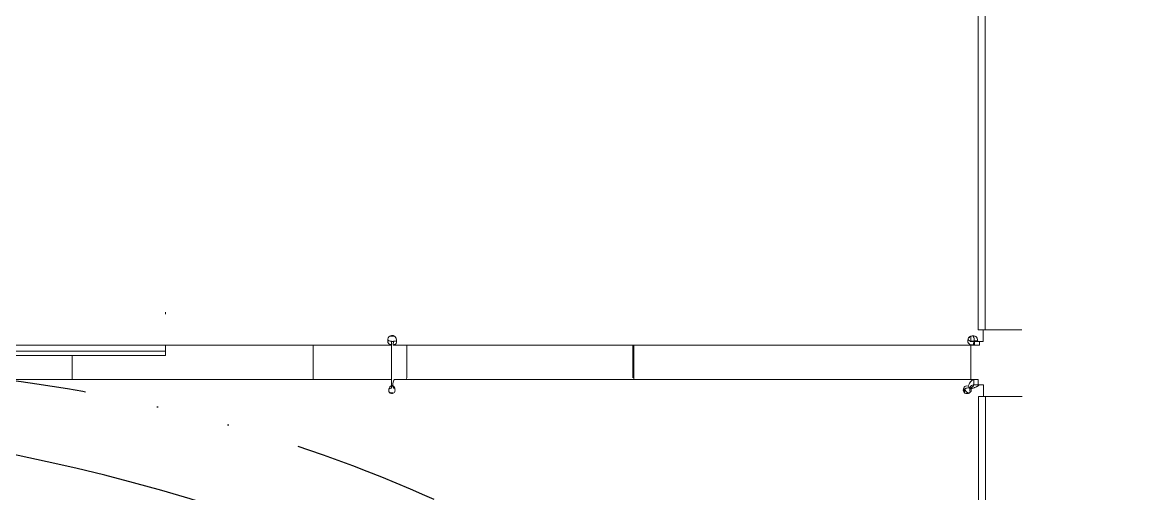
# Model space of a CAD drawing. Header units: millimetres. Extents: x -7970 to 6845, y -11075 to 1978.
# Drawn here: x 3188.8 to 3669.6, y -9616.1 to -9411.1 of the extents above; entities that cross this region are included whole.
import ezdxf

# ---------------------------------------------------------------- set-up
doc = ezdxf.new("R2010")
doc.units = ezdxf.units.MM
doc.header["$LTSCALE"] = 5
doc.linetypes.add('DIVIDE', pattern=[31.75, 12.7, -6.35, 0, -6.35, 0, -6.35])
doc.layers.add('Layer0016', color=7, linetype='Continuous')
doc.layers.add('Layer0021', color=7, linetype='Continuous')

# ---------------------------------------------------------------- blocks, each defined once
blk = doc.blocks.new('DC_GROUP_ＤＸＦ２５_212')
at = {"layer": 'Layer0016', "color": 4, "linetype": 'Continuous', "lineweight": 25}
blk.add_arc((3022.05, -10412.93), 830, 20, 131.73252, dxfattribs=at)

msp = doc.modelspace()

# ---------------------------------------------------------------- linework, layer by layer
at = {"layer": 'Layer0016', "color": 7, "linetype": 'DIVIDE', "lineweight": 25}
msp.add_arc((3099.95, -10218.976), 657.506, 52.094945, 90, dxfattribs=at)
at = {"layer": 'Layer0021', "color": 7, "linetype": 'Continuous', "lineweight": 18}
for p, q in [((3604.549, -9544.87), (3604.549, -8724.87)), ((3607.547, -9544.87), (3607.547, -8724.87)), ((3251.108, -9537.17), (3251.108, -9538.005)), ((3349.018, -9547.57), (3350.639, -9547.57)), ((3601.314, -9547.87), (3601.314, -9549.824)), ((3604.56, -9544.87), (3623.541, -9544.87)), ((3606.636, -9549.87), (3606.636, -9544.87)), ((3349.459, -9551.47), (2266.208, -9551.47)), ((3251.108, -9555.92), (3251.108, -9551.47)), ((3315.375, -9566.47), (3315.375, -9551.47)), ((3349.375, -9551.47), (3349.375, -9569.179)), ((3349.459, -9551.297), (3349.459, -9549.783)), ((3349.459, -9551.297), (3349.459, -9551.45)), ((3350.247, -9549.87), (3349.636, -9549.87)), ((3350.158, -9551.304), (3350.252, -9549.787)), ((3350.346, -9551.47), (3605.064, -9551.47)), ((3356.153, -9563.97), (3356.153, -9551.47)), ((3454.433, -9551.47), (3454.433, -9563.97)), ((3454.858, -9551.47), (3454.858, -9563.97)), ((3601.017, -9549.87), (3604.457, -9549.87)), ((3601.314, -9551.47), (3601.314, -9566.47)), ((3602.504, -9551.378), (3602.574, -9549.824)), ((3604.226, -9549.625), (3602.769, -9549.625)), ((3602.885, -9551.47), (3602.885, -9549.87)), ((3606.636, -9549.87), (3604.457, -9549.87)), ((3605.064, -9551.47), (3605.064, -9549.87)), ((3251.108, -9554.12), (2343.108, -9554.12)), ((3251.108, -9555.92), (2343.108, -9555.92)), ((3210.608, -9566.47), (3210.608, -9555.92)), ((2791.808, -9566.47), (3349.375, -9566.47)), ((3350.686, -9566.47), (3604.548, -9566.47)), ((3602.627, -9566.47), (3602.627, -9568.77)), ((3604.548, -9566.47), (3604.548, -9568.77)), ((3349.375, -9569.179), (3349.375, -9570.124)), ((3349.912, -9569.179), (3350.299, -9570.124)), ((3600.16, -9569.277), (3600.552, -9570.174)), ((3601.346, -9570.484), (3600.856, -9570.484)), ((3601.314, -9569.359), (3601.314, -9570.174)), ((3604.888, -9568.77), (3602.627, -9568.77)), ((3604.888, -9568.77), (3606.808, -9568.77)), ((3606.808, -9573.77), (3606.808, -9568.77)), ((3604.721, -9763.77), (3604.721, -9573.77)), ((3604.722, -9573.77), (3623.713, -9573.77)), ((3607.719, -9763.77), (3607.719, -9573.77))]:
    msp.add_line(p, q, dxfattribs=at)
for centre, radius, start, end in [((3351.196, -9549.6), 3.439, 164.76783, 172.26044), ((3349.759, -9549.27), 2, 98.62693, 150), ((3349.611, -9549.188), 1.919, 77.36644, 85.71281), ((3349.601, -9549.236), 1.968, 70.44746, 77.38045), ((3349.606, -9549.224), 1.954, 57.53838, 70.46921), ((3601.932, -9549.452), 1.993, 135.50699, 143.60592), ((3601.922, -9549.442), 1.978, 127.3583, 135.49683), ((3602.228, -9549.452), 1.993, 135.50699, 143.60592), ((3602.041, -9550.182), 2.663, 113.87282, 119.71799), ((3602.309, -9550.901), 3.431, 97.77273, 106.88965), ((3602.306, -9550.836), 3.366, 90.16506, 97.88283), ((3350.055, -9549.608), 2.294, 187.04536, 192.13409), ((3349.695, -9547.646), 3.658, 262.4406, 266.30563), ((3350.689, -9550.333), 0.868, 315.21253, 324.89229), ((3602.885, -9550.671), 0.798, 260.77849, 269.95455), ((3349.714, -9571.07), 1.5, 180, 256.93932), ((3349.888, -9570.649), 1.57, 134.5934, 139.22714), ((3349.653, -9570.27), 2, 244.76476, 262.01153), ((3349.739, -9568.839), 3.43, 263.9168, 268.11926), ((3349.74, -9568.813), 3.457, 268.11263, 269.99982), ((3349.74, -9568.823), 3.446, 269.99945, 271.46651), ((3349.741, -9568.858), 3.412, 271.46409, 273.84641), ((3368.062, -9570.688), 18.212, 174.37792, 175.24769), ((3366.759, -9570.561), 16.904, 173.91609, 174.37311), ((3365.611, -9570.439), 15.749, 173.46395, 173.91574), ((3350.041, -9571.916), 1.81, 73.83349, 81.79645), ((3349.46, -9570.467), 1.373, 42.93078, 52.13882), ((3350.084, -9571.764), 1.652, 67.00497, 73.81137), ((3349.11, -9570.719), 1.807, 26.15557, 31.3009), ((3600.77, -9570.28), 2.005, 209.58805, 224.60391), ((3600.749, -9570.297), 1.978, 224.66823, 239.51258), ((3599.516, -9570.053), 2.517, 270.02429, 275.99663), ((3600.479, -9571.147), 1.126, 229.36081, 244.12624), ((3599.51, -9569.987), 2.583, 275.98011, 279.44557), ((3599.512, -9569.99), 2.58, 279.42208, 289.35754), ((3600.446, -9571.214), 1.052, 244.15358, 252.40426), ((3600.425, -9571.276), 0.986, 252.44801, 259.95798), ((3612.271, -9574.325), 13.121, 154.75406, 157.37197), ((3598.863, -9571.033), 2.068, 10.08423, 15.40806), ((3598.744, -9571.076), 2.189, 345.14944, 351.82348), ((3598.662, -9571.068), 2.272, 359.95891, 10.06639), ((3598.703, -9571.07), 2.231, 351.82152, 359.99977), ((3600.233, -9571.1), 1.272, 19.42585, 28.97709), ((3600.407, -9571.069), 1.094, 352.6009, 359.94258)]:
    msp.add_arc(centre, radius, start, end, dxfattribs=at)
for points in [[(3348.027, -9548.27), (3347.967, -9548.408), (3347.918, -9548.551), (3347.878, -9548.696)], [(3349.755, -9547.275), (3349.657, -9547.264), (3349.555, -9547.27), (3349.459, -9547.292)], [(3351.314, -9548.27), (3351.156, -9547.992), (3350.924, -9547.746), (3350.655, -9547.575)], [(3351.465, -9548.696), (3351.423, -9548.552), (3351.373, -9548.409), (3351.314, -9548.27)], [(3351.627, -9549.565), (3351.603, -9549.271), (3351.548, -9548.979), (3351.465, -9548.696)], [(3600.328, -9548.27), (3600.155, -9548.583), (3600.047, -9548.94), (3600.01, -9549.296)], [(3601.312, -9547.618), (3601.193, -9547.654), (3601.077, -9547.697), (3600.964, -9547.747)], [(3602.968, -9547.548), (3602.749, -9547.493), (3602.522, -9547.469), (3602.297, -9547.47)], [(3347.789, -9549.137), (3347.77, -9549.279), (3347.759, -9549.422), (3347.759, -9549.565)], [(3347.759, -9549.565), (3347.759, -9549.673), (3347.765, -9549.782), (3347.779, -9549.889)], [(3347.813, -9550.09), (3347.833, -9550.184), (3347.86, -9550.277), (3347.894, -9550.367)], [(3347.894, -9550.367), (3347.915, -9550.424), (3347.94, -9550.48), (3347.968, -9550.534)], [(3347.943, -9549.377), (3348.032, -9549.471), (3348.148, -9549.541), (3348.268, -9549.591)], [(3348.268, -9549.591), (3348.439, -9549.663), (3348.624, -9549.702), (3348.808, -9549.729)], [(3348.803, -9551.187), (3348.937, -9551.227), (3349.075, -9551.254), (3349.214, -9551.273)], [(3348.808, -9549.729), (3349.023, -9549.761), (3349.241, -9549.776), (3349.459, -9549.783)], [(3350.158, -9551.304), (3350.189, -9551.36), (3350.227, -9551.419), (3350.282, -9551.451)], [(3350.252, -9549.787), (3350.476, -9549.783), (3350.701, -9549.772), (3350.923, -9549.742)], [(3350.923, -9549.742), (3351.104, -9549.719), (3351.287, -9549.684), (3351.455, -9549.612)], [(3351.399, -9550.832), (3351.496, -9550.694), (3351.554, -9550.528), (3351.589, -9550.364)], [(3351.589, -9550.364), (3351.615, -9550.243), (3351.629, -9550.119), (3351.635, -9549.996)], [(3351.635, -9549.996), (3351.643, -9549.852), (3351.639, -9549.708), (3351.627, -9549.565)], [(3600.01, -9549.296), (3599.992, -9549.465), (3599.99, -9549.636), (3600.007, -9549.804)], [(3601.053, -9549.711), (3601.287, -9549.766), (3601.527, -9549.79), (3601.767, -9549.805)], [(3601.7, -9551.343), (3601.966, -9551.374), (3602.236, -9551.385), (3602.504, -9551.378)], [(3601.767, -9549.805), (3602.035, -9549.822), (3602.305, -9549.827), (3602.574, -9549.824)], [(3602.504, -9551.378), (3602.584, -9551.416), (3602.67, -9551.445), (3602.757, -9551.459)], [(3602.574, -9549.824), (3602.674, -9549.853), (3602.78, -9549.87), (3602.885, -9549.87)], [(3602.769, -9549.625), (3602.818, -9549.701), (3602.859, -9549.783), (3602.885, -9549.87)], [(3604.226, -9549.625), (3604.26, -9549.651), (3604.292, -9549.678), (3604.323, -9549.707)], [(3348.372, -9570.185), (3348.266, -9570.465), (3348.214, -9570.77), (3348.214, -9571.07)], [(3348.699, -9569.624), (3348.557, -9569.788), (3348.448, -9569.983), (3348.372, -9570.185)], [(3348.928, -9570.243), (3348.799, -9570.296), (3348.674, -9570.365), (3348.564, -9570.451)], [(3349.375, -9569.179), (3349.155, -9569.241), (3348.949, -9569.37), (3348.785, -9569.531)], [(3349.375, -9570.124), (3349.223, -9570.146), (3349.071, -9570.185), (3348.928, -9570.243)], [(3349.375, -9572.531), (3349.449, -9572.556), (3349.529, -9572.57), (3349.607, -9572.57)], [(3349.607, -9572.57), (3349.685, -9572.57), (3349.764, -9572.556), (3349.837, -9572.531)], [(3349.837, -9572.531), (3350.049, -9572.481), (3350.254, -9572.379), (3350.424, -9572.242)], [(3350.303, -9569.382), (3350.187, -9569.292), (3350.053, -9569.221), (3349.912, -9569.179)], [(3350.424, -9572.242), (3350.595, -9572.103), (3350.737, -9571.922), (3350.831, -9571.723)], [(3350.654, -9569.781), (3350.6, -9569.692), (3350.537, -9569.607), (3350.466, -9569.531)], [(3350.839, -9570.185), (3350.809, -9570.096), (3350.773, -9570.008), (3350.732, -9569.923)], [(3350.831, -9571.723), (3350.926, -9571.521), (3350.978, -9571.293), (3350.978, -9571.07)], [(3350.978, -9571.07), (3350.978, -9570.771), (3350.934, -9570.468), (3350.839, -9570.185)], [(3598.181, -9570.283), (3598.091, -9570.534), (3598.043, -9570.803), (3598.043, -9571.07)], [(3598.503, -9569.696), (3598.363, -9569.87), (3598.256, -9570.073), (3598.181, -9570.283)], [(3598.595, -9570.683), (3598.52, -9570.796), (3598.468, -9570.934), (3598.468, -9571.07)], [(3598.468, -9571.07), (3598.468, -9571.375), (3598.568, -9571.694), (3598.744, -9571.944)], [(3599.038, -9569.265), (3598.831, -9569.363), (3598.647, -9569.517), (3598.503, -9569.696)], [(3598.925, -9570.372), (3598.797, -9570.453), (3598.678, -9570.557), (3598.595, -9570.683)], [(3598.78, -9572.369), (3599, -9572.497), (3599.263, -9572.57), (3599.517, -9572.57)], [(3598.882, -9571.05), (3598.845, -9570.977), (3598.817, -9570.899), (3598.799, -9570.82)], [(3599.026, -9571.27), (3598.97, -9571.202), (3598.921, -9571.128), (3598.882, -9571.05)], [(3600.16, -9569.277), (3599.833, -9569.096), (3599.376, -9569.105), (3599.038, -9569.265)], [(3600.367, -9572.424), (3600.572, -9572.352), (3600.772, -9572.25), (3600.944, -9572.116)], [(3600.944, -9572.116), (3601.112, -9571.985), (3601.259, -9571.818), (3601.357, -9571.63)], [(3601.357, -9571.63), (3601.425, -9571.499), (3601.473, -9571.355), (3601.491, -9571.209)], [(3601.501, -9571.07), (3601.501, -9570.937), (3601.477, -9570.802), (3601.433, -9570.677)]]:
    msp.add_open_spline(points, degree=3, dxfattribs=at)
for points, knots in [([(3600.267, -9549.037), (3600.284, -9549.211), (3600.516, -9549.551), (3600.871, -9549.667), (3601.053, -9549.711)], [0, 0, 0, 0, 0.4826322, 1, 1, 1, 1]), ([(3602.769, -9549.625), (3602.777, -9549.286), (3602.753, -9548.646), (3602.584, -9547.973), (3602.381, -9547.738)], [0, 0, 0, 0, 0.5226819, 1, 1, 1, 1]), ([(3603.762, -9547.986), (3603.607, -9547.824), (3603.336, -9547.657), (3603.046, -9547.568), (3602.968, -9547.548)], [0, 0, 0, 0, 0.7360128, 1, 1, 1, 1]), ([(3604.226, -9549.625), (3604.233, -9549.464), (3604.224, -9548.894), (3604.047, -9548.285), (3603.762, -9547.986)], [0, 0, 0, 0, 0.2807412, 1, 1, 1, 1]), ([(3347.968, -9550.534), (3348.089, -9550.766), (3348.372, -9551.036), (3348.709, -9551.159), (3348.803, -9551.187)], [0, 0, 0, 0, 0.7280863, 1, 1, 1, 1]), ([(3350.158, -9551.304), (3350.279, -9551.3), (3350.678, -9551.271), (3351.105, -9551.145), (3351.305, -9550.944)], [0, 0, 0, 0, 0.2994007, 1, 1, 1, 1]), ([(3600.007, -9549.804), (3600.036, -9550.089), (3600.204, -9550.649), (3600.657, -9551.031), (3600.903, -9551.142)], [0, 0, 0, 0, 0.515087, 1, 1, 1, 1]), ([(3600.903, -9551.142), (3600.962, -9551.169), (3601.218, -9551.268), (3601.491, -9551.318), (3601.7, -9551.343)], [0, 0, 0, 0, 0.2333945, 1, 1, 1, 1]), ([(3604.323, -9549.707), (3604.337, -9549.72), (3604.363, -9549.746), (3604.388, -9549.774), (3604.4, -9549.788)], [0, 0, 0, 0, 0.514889, 1, 1, 1, 1]), ([(3604.4, -9549.788), (3604.411, -9549.801), (3604.431, -9549.828), (3604.449, -9549.856), (3604.457, -9549.87)], [0, 0, 0, 0, 0.5144707, 1, 1, 1, 1]), ([(3350.14, -9567.546), (3350.122, -9567.628), (3350.049, -9567.992), (3349.997, -9568.36), (3349.964, -9568.646)], [0, 0, 0, 0, 0.2254192, 1, 1, 1, 1]), ([(3350.686, -9566.47), (3350.553, -9566.47), (3350.279, -9566.911), (3350.2, -9567.273), (3350.14, -9567.546)], [0, 0, 0, 0, 0.3238684, 1, 1, 1, 1]), ([(3356.153, -9563.97), (3356.153, -9564.289), (3356.136, -9564.874), (3356.037, -9565.672), (3355.938, -9566.158), (3355.778, -9566.47), (3355.691, -9566.47)], [0, 0, 0, 0, 0.3687172, 0.6834485, 0.8999881, 1, 1, 1, 1]), ([(3454.433, -9563.97), (3454.433, -9564.132), (3454.421, -9564.723), (3454.375, -9565.316), (3454.298, -9565.737)], [0, 0, 0, 0, 0.274401, 1, 1, 1, 1]), ([(3454.858, -9563.97), (3454.858, -9564.192), (3454.846, -9565.043), (3454.795, -9565.893), (3454.722, -9566.517)], [0, 0, 0, 0, 0.2614031, 1, 1, 1, 1]), ([(3600.865, -9567.868), (3600.824, -9567.934), (3600.658, -9568.215), (3600.51, -9568.505), (3600.404, -9568.73)], [0, 0, 0, 0, 0.2383579, 1, 1, 1, 1]), ([(3602.627, -9566.47), (3602.472, -9566.47), (3601.697, -9566.646), (3601.187, -9567.343), (3600.865, -9567.868)], [0, 0, 0, 0, 0.2016153, 1, 1, 1, 1]), ([(3598.043, -9571.07), (3598.043, -9571.328), (3598.178, -9571.852), (3598.559, -9572.239), (3598.78, -9572.369)], [0, 0, 0, 0, 0.501864, 1, 1, 1, 1]), ([(3600.552, -9570.174), (3600.153, -9570.066), (3599.559, -9570.078), (3599.045, -9570.297), (3598.925, -9570.372)], [0, 0, 0, 0, 0.7448453, 1, 1, 1, 1]), ([(3602.627, -9568.77), (3602.443, -9568.77), (3601.583, -9568.94), (3600.957, -9569.639), (3600.552, -9570.174)], [0, 0, 0, 0, 0.2153152, 1, 1, 1, 1]), ([(3602.296, -9569.341), (3602.209, -9569.442), (3601.773, -9569.877), (3601.259, -9570.221), (3600.856, -9570.484)], [0, 0, 0, 0, 0.2169978, 1, 1, 1, 1]), ([(3602.982, -9569.912), (3602.855, -9569.961), (3602.314, -9570.163), (3601.766, -9570.347), (3601.346, -9570.484)], [0, 0, 0, 0, 0.2348135, 1, 1, 1, 1]), ([(3602.627, -9568.77), (3602.613, -9568.818), (3602.536, -9569.026), (3602.407, -9569.211), (3602.296, -9569.341)], [0, 0, 0, 0, 0.229179, 1, 1, 1, 1]), ([(3604.225, -9569.341), (3604.139, -9569.391), (3603.737, -9569.608), (3603.314, -9569.784), (3602.982, -9569.912)], [0, 0, 0, 0, 0.2182837, 1, 1, 1, 1]), ([(3604.888, -9568.77), (3604.858, -9568.821), (3604.679, -9569.056), (3604.427, -9569.223), (3604.225, -9569.341)], [0, 0, 0, 0, 0.2008317, 1, 1, 1, 1])]:
    msp.add_open_spline(points, degree=3, knots=knots, dxfattribs=at)

# ---------------------------------------------------------------- block references
at = {"layer": 'Layer0016', "linetype": 'Continuous'}
msp.add_blockref('DC_GROUP_ＤＸＦ２５_212', (0, 0), dxfattribs=at)

doc.saveas('drawing.dxf')
